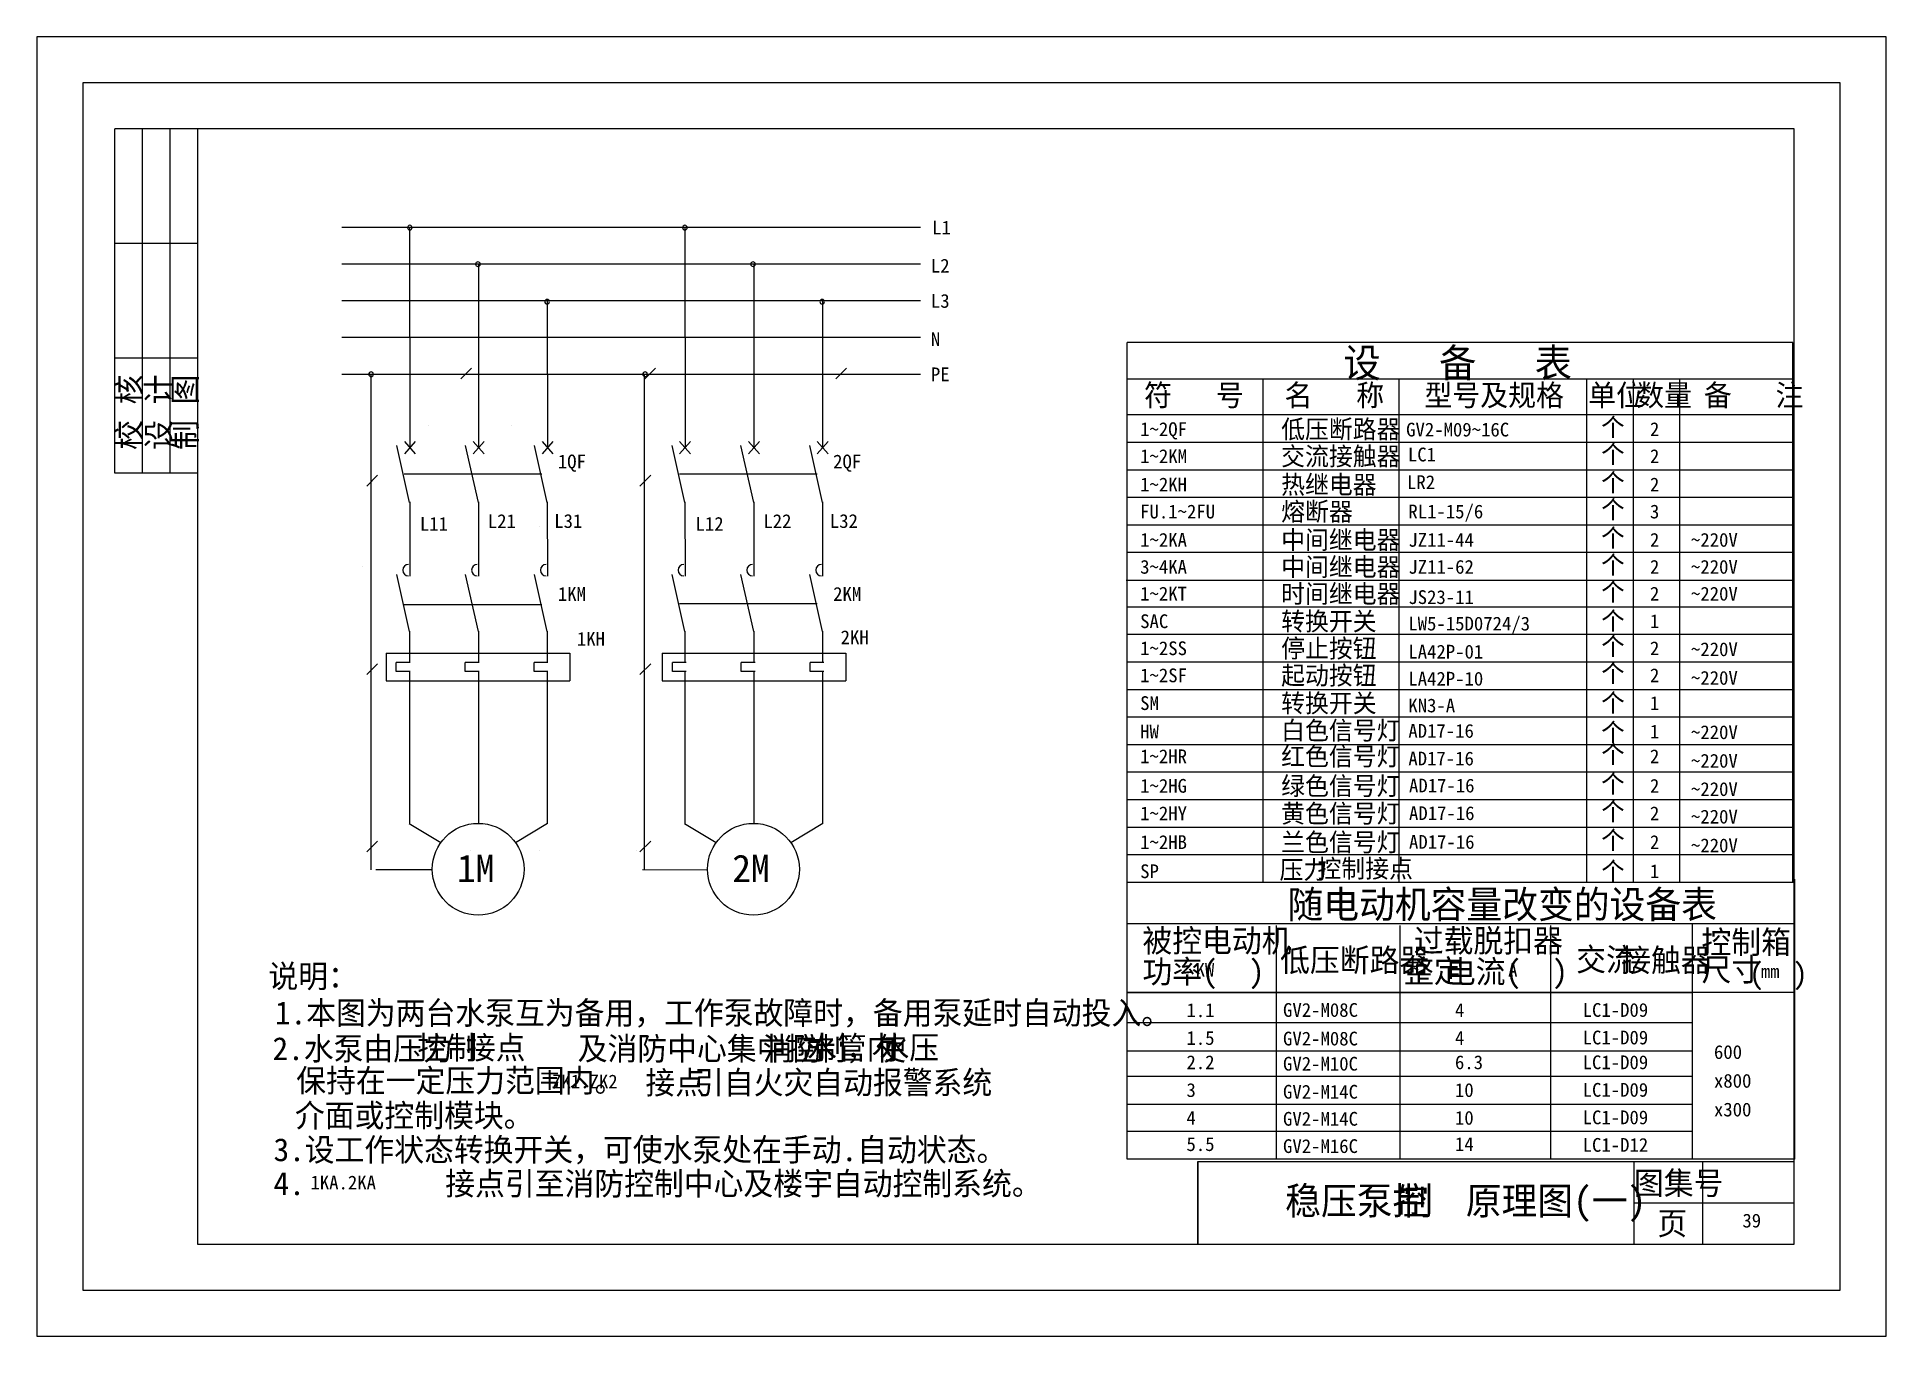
# Model space of a CAD drawing. Header units: metres. Extents: x 515 to 918, y 331 to 614.
import ezdxf

# ---------------------------------------------------------------- set-up
doc = ezdxf.new("R2010")
doc.units = ezdxf.units.M
doc.layers.add('LGT1', color=7, linetype='Continuous')
doc.layers.add('X4', color=60, linetype='Continuous')

# ---------------------------------------------------------------- blocks, each defined once
blk = doc.blocks.new('DK')
at = {"layer": 'X4'}
blk.add_lwpolyline([(-199.98, 176.95, 1), (-198.98, 176.95, 1)], format="xyb", close=True, dxfattribs=at)

msp = doc.modelspace()

# ---------------------------------------------------------------- linework, layer by layer
for p, q in [((531.6, 518.94), (531.6, 593.94)), ((549.6, 593.94), (531.6, 593.94)), ((537.6, 518.94), (537.6, 593.94)), ((543.6, 518.94), (543.6, 593.94)), ((549.6, 568.94), (531.6, 568.94)), ((549.6, 543.94), (531.6, 543.94)), ((606.96, 539.46), (609.31, 541.8)), ((647.07, 539.46), (649.41, 541.8)), ((688.69, 539.46), (691.03, 541.8)), ((549.6, 518.94), (531.6, 518.94)), ((586.46, 516.12), (588.8, 518.46)), ((594.65, 518.74), (624.65, 518.74)), ((646.02, 516.12), (648.36, 518.46)), ((654.65, 518.74), (684.65, 518.74)), ((594.65, 490.33), (624.65, 490.33)), ((654.65, 490.55), (684.65, 490.55)), ((590.67, 479.68), (630.72, 479.68)), ((590.67, 479.68), (590.67, 473.68)), ((630.72, 479.68), (630.72, 473.68)), ((650.84, 479.68), (650.84, 473.68)), ((650.84, 479.68), (690.88, 479.68)), ((690.88, 479.68), (690.88, 473.68)), ((586.46, 475.06), (588.8, 477.4)), ((646.02, 475.06), (648.36, 477.4)), ((590.67, 473.68), (630.72, 473.68)), ((650.84, 473.68), (690.88, 473.68)), ((586.46, 436.43), (588.8, 438.77)), ((646.02, 436.43), (648.36, 438.77)), ((767.6, 368.94), (897.6, 368.94)), ((767.6, 368.94), (767.6, 350.94)), ((862.6, 368.94), (862.6, 350.94)), ((877.6, 368.94), (877.6, 350.94)), ((862.6, 359.94), (897.6, 359.94))]:
    msp.add_line(p, q)
for points in [[(514.6, 613.94), (514.6, 330.94), (917.6, 330.94), (917.6, 613.94)], [(524.6, 603.94), (524.6, 340.94), (907.6, 340.94), (907.6, 603.94)], [(549.6, 593.94), (549.6, 350.94), (897.6, 350.94), (897.6, 593.94)]]:
    msp.add_lwpolyline(points, close=True)
for points in [[(581.02, 572.51), (707.16, 572.51)], [(595.82, 572.51), (595.84, 524.51)], [(655.82, 572.51), (655.84, 524.51)], [(581.02, 564.51), (707.16, 564.51)], [(610.82, 564.51), (610.84, 524.51)], [(670.82, 564.51), (670.84, 524.51)], [(581.02, 556.51), (707.16, 556.51)], [(625.82, 556.51), (625.84, 524.51)], [(685.82, 556.51), (685.84, 524.51)], [(581.02, 548.51), (707.16, 548.51)], [(581.02, 540.51), (707.16, 540.51)], [(587.46, 432.51), (587.46, 540.51)], [(647.01, 432.51), (647.01, 540.51)], [(595.82, 512.51), (593.02, 524.96)], [(610.82, 512.51), (608.02, 524.96)], [(625.82, 512.51), (623.02, 524.96)], [(655.82, 512.51), (653.02, 524.96)], [(670.82, 512.51), (668.02, 524.96)], [(685.82, 512.51), (683.02, 524.96)], [(595.83, 512.64), (595.84, 496.51)], [(610.83, 512.64), (610.84, 496.51)], [(625.83, 512.64), (625.84, 496.51)], [(655.83, 512.64), (655.84, 496.51)], [(670.83, 512.64), (670.84, 496.51)], [(685.83, 512.64), (685.84, 496.51)], [(595.82, 484.39), (593.02, 496.83)], [(610.82, 484.39), (608.02, 496.83)], [(625.82, 484.39), (623.02, 496.83)], [(655.82, 484.39), (653.02, 496.83)], [(670.82, 484.39), (668.02, 496.83)], [(685.82, 484.39), (683.02, 496.83)], [(595.82, 484.51), (595.82, 477.68)], [(610.82, 484.51), (610.82, 477.68)], [(625.82, 484.51), (625.82, 477.68)], [(655.82, 484.51), (655.82, 477.68)], [(670.82, 484.51), (670.82, 477.68)], [(685.82, 484.51), (685.82, 477.68)], [(595.92, 477.68), (592.92, 477.68)], [(592.92, 475.68), (592.92, 477.68)], [(595.92, 475.68), (592.92, 475.68)], [(595.82, 475.68), (595.82, 442.51)], [(607.94, 475.68), (607.94, 477.68)], [(610.94, 477.68), (607.94, 477.68)], [(610.94, 475.68), (607.94, 475.68)], [(610.82, 475.68), (610.82, 442.61)], [(625.95, 477.68), (622.95, 477.68)], [(622.95, 475.68), (622.95, 477.68)], [(625.95, 475.68), (622.95, 475.68)], [(625.82, 475.68), (625.82, 442.51)], [(656.09, 477.68), (653.09, 477.68)], [(653.09, 475.68), (653.09, 477.68)], [(656.09, 475.68), (653.09, 475.68)], [(655.82, 475.68), (655.82, 442.51)], [(668.1, 475.68), (668.1, 477.68)], [(671.1, 477.68), (668.1, 477.68)], [(671.1, 475.68), (668.1, 475.68)], [(670.82, 475.68), (670.82, 442.61)], [(686.12, 477.68), (683.12, 477.68)], [(683.12, 475.68), (683.12, 477.68)], [(686.12, 475.68), (683.12, 475.68)], [(685.82, 475.68), (685.82, 442.51)], [(595.74, 442.56), (602.64, 438.45)], [(625.9, 442.56), (618.92, 438.4)], [(655.74, 442.56), (662.64, 438.45)], [(685.9, 442.56), (678.92, 438.4)], [(609.11, 436.81), (609.11, 436.81)], [(624.11, 436.81), (624.11, 436.81)], [(645.3, 436.81), (645.3, 436.81)], [(588.42, 432.58), (600.76, 432.54)], [(646.6, 432.58), (660.76, 432.53)]]:
    msp.add_lwpolyline(points)
for centre in [(610.76, 432.62), (670.76, 432.62)]:
    msp.add_circle(centre, 10)
at = {"layer": 'LGT1'}
msp.add_lwpolyline([(767.6, 350.94), (767.6, 368.94), (897.6, 368.94)], dxfattribs=at)
at = {"layer": 'X4'}
for p, q in [((897.32, 547.38), (752.19, 547.38)), ((752.19, 429.75), (752.19, 547.38)), ((897.32, 429.75), (897.32, 547.38)), ((897.32, 539.39), (752.19, 539.39)), ((781.83, 429.75), (781.83, 539.39)), ((811.47, 429.75), (811.47, 539.39)), ((852.39, 429.75), (852.39, 539.39)), ((862.53, 429.75), (862.53, 539.39)), ((872.67, 429.75), (872.67, 539.39)), ((897.32, 531.6), (752.19, 531.6)), ((594.67, 525.82), (597.04, 523.16)), ((597.04, 525.82), (594.67, 523.16)), ((612.04, 525.82), (609.67, 523.16)), ((609.67, 525.82), (612.04, 523.16)), ((627.04, 525.82), (624.67, 523.16)), ((624.67, 525.82), (627.04, 523.16)), ((657.04, 525.82), (654.67, 523.16)), ((654.67, 525.82), (657.04, 523.16)), ((669.67, 525.82), (672.04, 523.16)), ((672.04, 525.82), (669.67, 523.16)), ((684.67, 525.82), (687.04, 523.16)), ((687.04, 525.82), (684.67, 523.16)), ((897.32, 525.6), (752.19, 525.6)), ((897.32, 519.6), (752.19, 519.6)), ((897.32, 513.6), (752.19, 513.6)), ((897.32, 507.6), (752.19, 507.6)), ((897.32, 501.6), (752.19, 501.6)), ((897.32, 495.53), (751.98, 495.53)), ((897.32, 489.75), (752.19, 489.75)), ((897.32, 483.75), (752.19, 483.75)), ((897.32, 477.75), (752.19, 477.75)), ((897.32, 471.75), (752.19, 471.75)), ((897.32, 465.75), (752.19, 465.75)), ((897.32, 459.75), (752.19, 459.75)), ((897.32, 453.75), (752.19, 453.75)), ((897.32, 447.75), (752.19, 447.75)), ((897.32, 441.75), (752.19, 441.75)), ((897.32, 435.75), (752.19, 435.75)), ((897.69, 429.75), (752.19, 429.75)), ((752.19, 369.48), (752.19, 429.75)), ((897.32, 429.75), (752.19, 429.75)), ((897.69, 369.48), (897.69, 430.48)), ((897.69, 420.75), (752.19, 420.75)), ((784.73, 369.53), (784.73, 420.39)), ((811.74, 369.53), (811.74, 420.39)), ((844.52, 369.53), (844.52, 420.39)), ((875.39, 369.53), (875.39, 420.75)), ((897.69, 405.75), (752.19, 405.75)), ((875.39, 405.71), (752.19, 405.71)), ((875.39, 399.19), (752.19, 399.19)), ((875.39, 392.96), (752.19, 392.96)), ((875.39, 387.48), (752.19, 387.48)), ((875.28, 381.37), (752.19, 381.37)), ((875.39, 375.48), (752.19, 375.48)), ((897.69, 369.48), (752.19, 369.48))]:
    msp.add_line(p, q, dxfattribs=at)
for points in [[(599.93, 529.29), (599.93, 529.29)], [(617.93, 529.29), (617.93, 529.29)], [(624.11, 507.26), (624.11, 507.26)], [(585.45, 498.49), (585.45, 498.49)]]:
    msp.add_lwpolyline(points, dxfattribs=at)
for centre in [(595.57, 497.77), (610.57, 497.77), (625.57, 497.77), (655.57, 497.77), (670.57, 497.77), (685.57, 497.77)]:
    msp.add_arc(centre, 1.25, 90, 270, dxfattribs=at)

# ---------------------------------------------------------------- block references
for p in [(795.35, 395.46), (855.3, 395.46), (810.19, 387.5), (870.14, 387.5), (825.26, 379.31), (885.21, 379.31), (786.9, 363.51), (846.61, 363.51)]:
    msp.add_blockref('DK', p)

# ---------------------------------------------------------------- texts
for s, p in [('校 核', (537.15, 523.99)), ('设 计', (543.59, 523.99)), ('制 图', (549.36, 523.99))]:
    msp.add_text(s, height=5, rotation=90).set_placement(p)
for s, p in [('图集号', (862.67, 361.74)), ('页', (867.77, 352.98))]:
    msp.add_text(s, height=5).set_placement(p)
for s, height, p in [('L1', 3, (709.72, 570.92)), ('L2', 3, (709.43, 562.61)), ('L3', 3, (709.43, 554.95)), ('N', 3, (709.43, 546.61)), ('设   备   表', 6.24, (799.34, 539.84)), ('PE', 3, (709.43, 538.95)), ('符   号', 4.68, (755.9, 533.56)), ('名   称', 4.68, (786.5, 533.56)), ('型号及规格', 4.68, (816.99, 533.56)), ('单位', 4.68, (852.69, 533.56)), ('数量', 4.68, (863.14, 533.56)), ('备   注', 4.68, (877.89, 533.56)), ('1~2QF', 3, (755.04, 527)), ('低压断路器', 4, (785.77, 526.49)), ('GV2-M09~16C', 3, (813.01, 526.91)), ('个', 3.9, (855.55, 527)), ('2', 3, (866.15, 527)), ('1~2KM', 3, (755.04, 521.12)), ('交流接触器', 4, (785.77, 520.6)), ('LC1', 3, (813.4, 521.48)), ('个', 3.9, (855.55, 521.12)), ('2', 3, (866.15, 521.12)), ('1QF', 3, (628.12, 519.96)), ('2QF', 3, (688.12, 519.96)), ('1~2KH', 3, (755.04, 514.95)), ('热继电器', 4, (785.77, 514.43)), ('LR2', 3, (813.2, 515.45)), ('个', 3.9, (855.55, 514.95)), ('2', 3, (866.15, 514.95)), ('FU.1~2FU', 3, (755.04, 509.06)), ('熔断器', 4, (785.77, 508.55)), ('RL1-15/6', 3, (813.49, 509.06)), ('个', 3.9, (855.55, 509.06)), ('3', 3, (866.15, 509.06)), ('L11', 3, (598.06, 506.38)), ('L21', 3, (612.86, 506.97)), ('L31', 3, (627.34, 506.99)), ('L12', 3, (658.13, 506.38)), ('L22', 3, (672.92, 506.97)), ('L32', 3, (687.41, 506.99)), ('1~2KA', 3, (755.04, 502.89)), ('中间继电器', 4, (785.77, 502.38)), ('JZ11-44 ', 3, (813.49, 502.89)), ('个', 3.9, (855.55, 502.89)), ('2', 3, (866.15, 502.89)), ('~220V', 3, (875.09, 502.89)), ('3~4KA', 3, (755.04, 497.01)), ('中间继电器', 4, (785.77, 496.49)), ('JZ11-62', 3, (813.49, 497.01)), ('个', 3.9, (855.55, 497.01)), ('2', 3, (866.15, 497.01)), ('~220V', 3, (875.09, 497.01)), ('1KM', 3, (628.12, 491.1)), ('2KM', 3, (688.12, 491.1)), ('1~2KT', 3, (755.04, 491.16)), ('时间继电器', 4, (785.77, 490.64)), ('JS23-11', 3, (813.49, 490.41)), ('个', 3.9, (855.55, 491.15)), ('2', 3, (866.15, 491.16)), ('~220V', 3, (875.09, 491.15)), ('SAC', 3, (755.04, 485.16)), ('转换开关', 4, (785.77, 484.64)), ('LW5-15D0724/3', 3, (813.49, 484.65)), ('个', 3.9, (855.55, 484.8)), ('1', 3, (866.15, 485.16)), ('1KH', 3, (632.27, 481.31)), ('2KH', 3, (689.76, 481.66)), ('个', 3.9, (855.55, 479.27)), ('1~2SS', 3, (755.04, 479.27)), ('停止按钮', 4, (785.77, 478.75)), ('LA42P-01', 3, (813.49, 478.53)), ('2', 3, (866.15, 479.27)), ('~220V', 3, (875.09, 479.05)), ('1~2SF', 3, (755.04, 473.37)), ('起动按钮', 4, (785.77, 472.86)), ('LA42P-10', 3, (813.49, 472.64)), ('个', 3.9, (855.55, 473.37)), ('2', 3, (866.15, 473.37)), ('~220V', 3, (875.09, 472.82)), ('SM', 3, (755.04, 467.32)), ('转换开关', 4, (785.77, 466.8)), ('KN3-A', 3, (813.49, 466.81)), ('个', 3.9, (855.55, 466.96)), ('1', 3, (866.15, 467.32)), ('HW', 3, (755.04, 461.12)), ('白色信号灯', 4, (785.77, 460.87)), ('AD17-16', 3, (813.49, 461.27)), ('个', 3.9, (855.55, 460.56)), ('1', 3, (866.15, 461.12)), ('~220V', 3, (875.09, 460.98)), ('红色信号灯', 4, (785.77, 455.22)), ('个', 3.9, (855.55, 455.73)), ('1~2HR', 3, (755.04, 455.73)), ('AD17-16', 3, (813.49, 455.25)), ('2', 3, (866.15, 455.73)), ('~220V', 3, (875.09, 454.76)), ('1~2HG', 3, (755.04, 449.3)), ('绿色信号灯', 4, (785.77, 448.78)), ('AD17-16', 3, (813.63, 449.36)), ('个', 3.9, (855.55, 449.3)), ('2', 3, (866.15, 449.3)), ('~220V', 3, (875.09, 448.59)), ('黄色信号灯', 4, (785.77, 442.78)), ('个', 3.9, (855.55, 443.3)), ('1~2HY', 3, (755.04, 443.3)), ('AD17-16', 3, (813.63, 443.34)), ('2', 3, (866.15, 443.3)), ('~220V', 3, (875.09, 442.59)), ('1~2HB', 3, (755.04, 437.04)), ('兰色信号灯', 4, (785.77, 436.52)), ('AD17-16', 3, (813.63, 437.08)), ('个', 3.9, (855.55, 437.04)), ('2', 3, (866.15, 437.04)), ('~220V', 3, (875.09, 436.33)), ('1M', 6, (606.14, 429.82)), ('2M', 6, (666.14, 429.82)), ('控制接点', 4, (793.69, 430.8)), ('SP', 3, (755.04, 430.69)), ('压力', 4, (785.41, 430.52)), ('个', 3.9, (855.55, 430.3)), ('1', 3, (866.15, 430.69)), ('随电动机容量改变的设备表', 6, (787.15, 421.97)), ('被控电动机', 5, (755.53, 414.56)), ('过载脱扣器', 5, (814.67, 414.56)), ('控制箱', 5, (877.39, 414.24)), ('低压断路器', 5, (785.54, 410.32)), ('交流', 5, (850.07, 410.47)), ('接触器', 5, (859.88, 410.32)), ('说明：', 5, (565.04, 406.83)), ('功率(  )', 5, (755.53, 407.83)), ('KW', 2.96, (767.15, 409.23)), ('整定', 5, (812.55, 407.94)), ('电流(  )', 5, (821.66, 407.83)), ('A', 2.96, (835.25, 409.23)), ('尺寸', 5, (877.39, 408.28)), ('(  )', 4.68, (887.77, 407.51)), ('mm', 2.96, (890.34, 408.91)), ('1.本图为两台水泵互为备用，工作泵故障时，备用泵延时自动投入。', 5, (566.48, 398.83)), ('1.1', 3, (765.13, 400.42)), ('GV2-M08C', 3, (786.18, 400.47)), ('4', 3, (823.65, 400.42)), ('LC1-D09', 3, (851.48, 400.47)), ('2.水泵由压力        及消防中心集中控制，使', 5, (565.94, 391.05)), ('控制', 5, (597.54, 391.27)), ('接点', 5, (608.07, 391.27)), ('消防', 5, (672.77, 391.05)), ('水管内', 5, (682.43, 391.28)), ('水压', 5, (698.21, 391.28)), ('1.5', 3, (765.13, 394.37)), ('GV2-M08C', 3, (786.18, 394.24)), ('4', 3, (823.65, 394.37)), ('LC1-D09', 3, (851.48, 394.47)), ('2.2', 3, (765.13, 389.07)), ('GV2-M10C', 3, (786.18, 388.76)), ('6.3', 3, (823.65, 389.07)), ('LC1-D09', 3, (851.48, 389.07)), ('600', 3, (880.1, 391.3)), ('保持在一定压力范围内。', 5, (571.11, 384.08)), (' ZK1.ZK2', 3, (624.83, 384.89)), ('接点', 5, (647.21, 383.64)), ('引自火灾自动报警系统', 5, (657.8, 383.67)), ('x800', 3, (880.1, 385.04)), ('3', 3, (765.13, 383.02)), ('GV2-M14C', 3, (786.18, 382.65)), ('10', 3, (823.65, 383.02)), ('LC1-D09', 3, (851.48, 383.07)), ('介面或控制模块。', 5, (570.82, 376.48)), ('4', 3, (765.13, 376.97)), ('GV2-M14C', 3, (786.18, 376.76)), ('10', 3, (823.65, 376.97)), ('LC1-D09', 3, (851.48, 377.07)), ('x300', 3, (880.1, 378.78)), ('3.设工作状态转换开关，可使水泵处在手动.自动状态。', 5, (566.16, 369.03)), ('5.5', 3, (765.13, 371.24)), ('GV2-M16C', 3, (786.18, 370.81)), ('14', 3, (823.65, 371.24)), ('LC1-D12', 3, (851.48, 371.07)), ('4.         接点引至消防控制中心及楼宇自动控制系统。', 5, (566.16, 361.64)), ('1KA.2KA', 3, (574.2, 362.88)), ('稳压泵控  原理图(一)', 6, (786.64, 357.39)), ('制', 6, (811.01, 357.38)), ('39', 3, (886.3, 354.58))]:
    msp.add_text(s, height=height, dxfattribs=at).set_placement(p)

doc.saveas('drawing.dxf')
